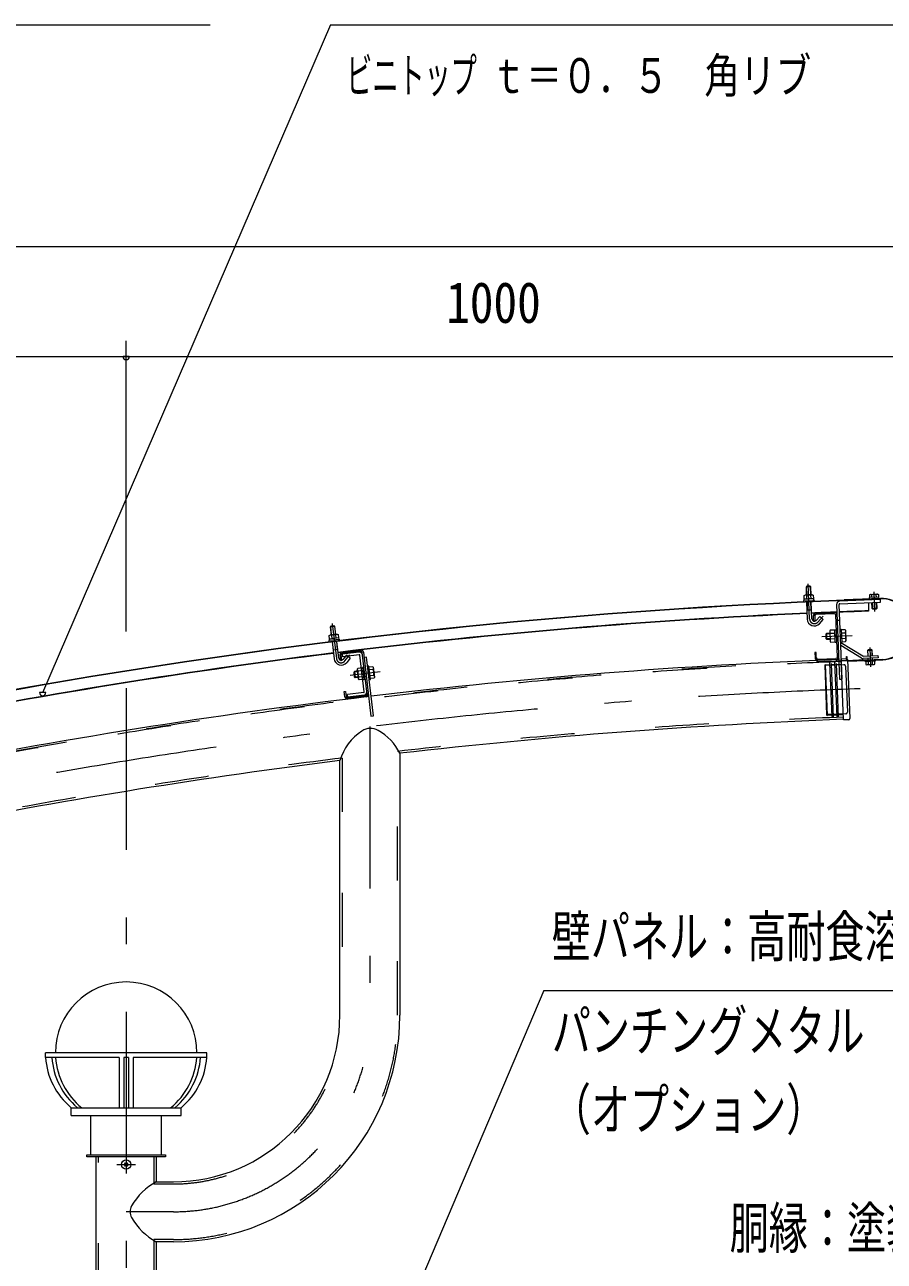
# Model space of a CAD drawing. Units: millimetres, scale not verified. Extents: x -37128 to 37128, y -14700 to 14700.
# Drawn here: x 30001 to 33828, y 5617 to 11123 of the extents above; entities that cross this region are included whole.
import ezdxf
from ezdxf.enums import TextEntityAlignment as Align

# ---------------------------------------------------------------- set-up
doc = ezdxf.new("R2010")
doc.units = ezdxf.units.MM
doc.header["$LTSCALE"] = 60
doc.linetypes.add('USER2', pattern=[10, 4, -6])
doc.linetypes.add('USER3', pattern=[24, 12, -5, 2, -5])
for name, color, linetype, lineweight in [('0-0_0', 7, 'Continuous', 18), ('0-6_2-0BOLD', 7, 'Continuous', 18), ('0-7_2-1HIDDEN', 3, 'USER2', 18), ('0-8_2-2CENTER', 3, 'USER3', 18), ('0-9_2-4THIN', 4, 'Continuous', 18), ('0-A_2-5DIM', 3, 'Continuous', 18)]:
    doc.layers.add(name, color=color, linetype=linetype, lineweight=lineweight)
doc.styles.add('ＭＳ ゴシック', font='')
doc.styles.get('ＭＳ ゴシック').set_extended_font_data('MS Gothic')

# ---------------------------------------------------------------- blocks, each defined once
blk = doc.blocks.new('ledl')
at = {"layer": '0-0_0'}
for p, q in [((14388.17, 13926.97), (14183.17, 13926.97)), ((14183.17, 13920.97), (14183.17, 13926.97)), ((14276.67, 13920.97), (14183.17, 13920.97)), ((14276.67, 13920.97), (14276.67, 13856.97)), ((14288.67, 13920.97), (14282.67, 13920.97)), ((14282.67, 13920.97), (14282.67, 13856.97)), ((14288.67, 13920.97), (14288.67, 13856.97)), ((14388.17, 13920.97), (14294.67, 13920.97)), ((14294.67, 13920.97), (14294.67, 13856.97)), ((14388.17, 13920.97), (14388.17, 13926.97)), ((14215.67, 13846.97), (14355.67, 13846.97)), ((14240.67, 13796.97), (14240.67, 13846.97)), ((14330.67, 13796.97), (14330.67, 13846.97)), ((14355.67, 13846.97), (14355.67, 13856.97)), ((14240.67, 13796.97), (14330.67, 13796.97))]:
    blk.add_line(p, q, dxfattribs=at)
blk.add_lwpolyline([(14215.67, 13846.97), (14215.67, 13856.97), (14355.67, 13856.97)], dxfattribs=at)
for start, end in [(0, 180), (183.82255, 231.05756), (308.94244, 356.17745)]:
    blk.add_arc((14285.67, 13926.97), 90, start, end, dxfattribs=at)
for centre, major_axis, start_param, end_param in [((14285.67, 13926.97), (102.47, 6.5), 3.1362923, 3.9034857), ((14293.67, 13926.97), (102.47, 6.5), 3.1362923, 3.9034857), ((14277.67, 13926.97), (-102.47, 6.5), 2.3796996, 3.146893), ((14285.67, 13926.97), (-102.47, 6.5), 2.3796996, 3.146893)]:
    blk.add_ellipse(centre, major_axis=major_axis, ratio=0.92312, start_param=start_param, end_param=end_param, dxfattribs=at)

msp = doc.modelspace()

# ---------------------------------------------------------------- linework, layer by layer
at = {"layer": '0-6_2-0BOLD'}
for p, q in [((33500.91, 8619.76), (33479.93, 8618.94)), ((33481.76, 8582.26), (33482.37, 8566.49)), ((33482.53, 8552.14), (33485.49, 8476.35)), ((33502.56, 8567.28), (33501.95, 8583.05)), ((33506.47, 8477.16), (33503.52, 8552.96)), ((33640.18, 8209.77), (33627.24, 8542.02)), ((33650.34, 8560.45), (33811.21, 8566.72)), ((33757.08, 8564.21), (33757.19, 8561.09)), ((33757.56, 8549.9), (33758.85, 8511.74)), ((33762.36, 8584.46), (33762.84, 8572.19)), ((33772.85, 8572.58), (33772.37, 8584.85)), ((33772.88, 8561.71), (33772.74, 8565.22)), ((33774.36, 8523.6), (33773.32, 8550.51)), ((33793.04, 8573.37), (33792.57, 8585.64)), ((33793.73, 8566.04), (33793.86, 8562.52)), ((33805.03, 8568.23), (33804.81, 8573.83)), ((33483.89, 8517.17), (33504.88, 8517.98)), ((33518.52, 8491.55), (33519.45, 8467.76)), ((33523.68, 8502.95), (33606.22, 8506.17)), ((33606.43, 8500.58), (33523.9, 8497.36)), ((33619.55, 8307.74), (33612.25, 8495.2)), ((31382.67, 8443.67), (31361.82, 8441.18)), ((33618.77, 8471.63), (33629.96, 8472.07)), ((33631.53, 8431.85), (33637.13, 8432.07)), ((33637.13, 8432.07), (33639.44, 8372.61)), ((31366.55, 8404.77), (31368.42, 8389.1)), ((31369.72, 8374.8), (31378.69, 8299.48)), ((31388.48, 8391.49), (31386.62, 8407.16)), ((31399.54, 8301.97), (31390.57, 8377.29)), ((33588.09, 8413.52), (33608.4, 8414.31)), ((33609.42, 8388.08), (33589.11, 8387.29)), ((33608.63, 8408.19), (33615.9, 8401.47)), ((33616.17, 8394.47), (33608.91, 8401.19)), ((33609.96, 8374.27), (33616.95, 8374.54)), ((33639.44, 8372.61), (33633.85, 8372.4)), ((33635.1, 8372.36), (33732.74, 8312.62)), ((33637.77, 8415.46), (33654.58, 8416.11)), ((33655.61, 8389.88), (33638.8, 8389.23)), ((31373.86, 8340.05), (31394.71, 8342.53)), ((31413.23, 8293.63), (31410.41, 8317.26)), ((31414.65, 8329.04), (31496.67, 8338.81)), ((31497.33, 8333.25), (31415.31, 8323.48)), ((31489.36, 8329.13), (31416.38, 8320.44)), ((31417.7, 8309.31), (31416.38, 8320.44)), ((31490.69, 8318.01), (31417.7, 8309.31)), ((31513.25, 8152.21), (31493.8, 8315.56)), ((31525.74, 8142.07), (31503.55, 8328.35)), ((31509.12, 8329.02), (31542.97, 8044.73)), ((33726.89, 8303.07), (33634.34, 8359.69)), ((31449.88, 8302.98), (31434.72, 8283.72)), ((31511.46, 8261.98), (31504.51, 8261.14)), ((33531.64, 8298.71), (33614.18, 8301.92)), ((33614.39, 8296.33), (33531.86, 8293.11)), ((33664.83, 8296.01), (33674.95, 8033.7)), ((33821.71, 8297.43), (33667.82, 8291.43)), ((33667.89, 8289.68), (33821.78, 8295.68)), ((33754.99, 8301.81), (33755.26, 8294.84)), ((33755.94, 8287.51), (33756.42, 8275.23)), ((33776.24, 8295.65), (33775.97, 8302.63)), ((33776.61, 8276.02), (33776.13, 8288.29)), ((33787.68, 8294.35), (33787.9, 8288.76)), ((31506.14, 8247.42), (31485.96, 8245.01)), ((31489.07, 8218.95), (31509.25, 8221.35)), ((31514.65, 8235.21), (31506.87, 8241.34)), ((31515.48, 8228.26), (31507.7, 8234.38)), ((31534.85, 8207.66), (31540.41, 8208.32)), ((31552.04, 8252.88), (31535.34, 8250.89)), ((31538.44, 8224.83), (31555.15, 8226.82)), ((31510.81, 8149.1), (31437.82, 8140.41)), ((31439.15, 8129.29), (31437.82, 8140.41)), ((31438.82, 8126.08), (31520.84, 8135.85)), ((31512.13, 8137.98), (31439.15, 8129.29)), ((31521.51, 8130.29), (31439.48, 8120.52)), ((31671.48, 7878.98), (31671.49, 6712.9)), ((31404.44, 6712.9), (31404.44, 7846.9)), ((30319.44, 657.9), (30319.44, 6082.9)), ((30449.07, 6049.12), (30445.63, 6052.68)), ((30449.07, 6046.69), (30445.63, 6043.12)), ((30451.75, 6051.79), (30448.18, 6055.23)), ((30451.75, 6044.01), (30448.18, 6040.57)), ((30454.18, 6051.79), (30457.74, 6055.23)), ((30454.18, 6044.01), (30457.74, 6040.57)), ((30456.85, 6049.12), (30460.29, 6052.68)), ((30456.85, 6046.69), (30460.29, 6043.12)), ((30662.96, 5704.38), (30586.49, 5704.38)), ((30586.49, 5704.38), (30586.49, 657.9))]:
    msp.add_line(p, q, dxfattribs=at)
for points in [[(33502.28, 8584.78), (33500.91, 8619.76), (33497.28, 8623.12), (33483.29, 8622.57), (33479.93, 8618.94), (33481.29, 8583.96)], [(33472.36, 8566.11), (33471.74, 8581.88), (33474.65, 8583.71), (33508.92, 8585.04), (33511.96, 8583.44), (33512.58, 8567.67)], [(33616.05, 8541.58), (33628.99, 8209.33), (33640.18, 8209.77)], [(33629.93, 8544.93), (33811.79, 8552.01), (33811.35, 8563.2), (33629.49, 8556.12)], [(33811.15, 8568.47), (33650.27, 8562.2), (33650.34, 8560.45)], [(33804.81, 8573.83), (33761.09, 8572.13), (33761.31, 8566.53)], [(33762.36, 8584.46), (33765.27, 8586.3), (33799.54, 8587.63), (33802.58, 8586.03), (33803.06, 8573.76)], [(33794.3, 8551.33), (33795.35, 8524.42), (33791.99, 8520.79), (33778, 8520.24), (33774.36, 8523.6), (33795.35, 8524.42)], [(33519.45, 8467.76), (33513.85, 8467.55), (33512.93, 8491.33)], [(33540.09, 8456.18), (33556.73, 8474.17), (33541.31, 8488.43), (33524.67, 8470.45)], [(31386.81, 8408.91), (31382.67, 8443.67), (31378.78, 8446.73), (31364.88, 8445.07), (31361.82, 8441.18), (31365.96, 8406.43)], [(33607.88, 8427.43), (33587.58, 8426.63), (33585.32, 8422.34), (33587.03, 8378.28), (33589.62, 8374.17), (33609.93, 8374.96)], [(33609.96, 8374.27), (33607.86, 8428.13), (33614.85, 8428.4)], [(33639.31, 8376.11), (33656.12, 8376.77), (33658.38, 8381.06), (33656.66, 8425.12), (33654.07, 8429.22), (33637.26, 8428.57)], [(31358.47, 8387.91), (31356.6, 8403.59), (31359.35, 8405.64), (31393.41, 8409.7), (31396.57, 8408.34), (31398.44, 8392.67)], [(33571.99, 8413.77), (33567.96, 8409.41), (33568.72, 8389.82), (33573.08, 8385.79)], [(33586.72, 8386.32), (33573.08, 8385.79), (33571.99, 8413.77), (33585.63, 8414.3)], [(31404.85, 8316.6), (31407.67, 8292.96), (31413.23, 8293.63)], [(31449.88, 8302.98), (31433.37, 8315.97), (31418.22, 8296.72)], [(33525.83, 8304.09), (33524.9, 8327.87), (33519.3, 8327.65), (33520.23, 8303.87)], [(33734.31, 8312.21), (33800.02, 8314.77), (33800.45, 8303.58), (33734.74, 8301.02)], [(33775.54, 8313.82), (33774.62, 8337.27), (33770.99, 8340.63), (33757, 8340.09), (33753.64, 8336.46)], [(33774.62, 8337.27), (33753.64, 8336.46), (33754.55, 8313)], [(31487.71, 8209.8), (31482.5, 8253.59), (31484.41, 8258.05), (31504.59, 8260.45)], [(31504.51, 8261.14), (31510.88, 8207.62), (31517.83, 8208.45)], [(31542.98, 8044.73), (31554.1, 8046.05), (31523.05, 8306.71), (31511.93, 8305.38)], [(31540.41, 8208.32), (31533.37, 8267.4), (31527.81, 8266.74)], [(31533.79, 8263.93), (31550.49, 8265.91), (31553.4, 8262.03), (31558.61, 8218.24), (31556.7, 8213.79), (31540, 8211.8)], [(33669.9, 8028.25), (33647.17, 8027.37), (33636.65, 8300.18), (33659.39, 8301.05)], [(33660.62, 8296.4), (33660.08, 8310.39), (33661.83, 8310.46), (33662.38, 8296.47)], [(33787.9, 8288.76), (33744.18, 8287.05), (33743.96, 8292.65)], [(33745.93, 8287.12), (33746.41, 8274.85), (33749.45, 8273.24)], [(33749.45, 8273.24), (33783.72, 8274.58), (33786.63, 8276.41), (33786.15, 8288.69)], [(31469.9, 8243.98), (31466.22, 8239.32), (31468.54, 8219.85), (31473.21, 8216.18), (31486.76, 8217.79)], [(31483.45, 8245.59), (31469.9, 8243.98), (31473.21, 8216.18)], [(31510.8, 8208.32), (31490.62, 8205.91), (31487.71, 8209.8)], [(31427.04, 8130.32), (31424.23, 8153.95), (31429.79, 8154.61), (31432.6, 8130.98)], [(30586.49, 6082.9), (30586.49, 5971.43), (30662.96, 5971.43)]]:
    msp.add_lwpolyline(points, dxfattribs=at)
for points in [[(33514.32, 8567.74), (33470.61, 8566.04), (33470.83, 8560.44), (33514.54, 8562.14)], [(31400.17, 8392.88), (31356.73, 8387.71), (31357.39, 8382.15), (31400.84, 8387.32)], [(30277.96, 6082.9), (30277.96, 6090.95), (30627.96, 6090.95), (30627.96, 6082.9)]]:
    msp.add_lwpolyline(points, close=True, dxfattribs=at)
msp.add_circle((30452.96, 6047.9), 20.65, dxfattribs=at)
for centre, radius, start, end in [((34652.96, -18066.75), 26646.03, 91.92674, 106.44423), ((34652.96, -18066.75), 26644.27, 91.92674, 106.44423), ((33471.84, 8556.98), 3.5, 92.23167, 272.23166), ((33477, 8575.62), 8.17, 54.38918, 92.23167), ((33492.98, 8553.82), 30.57, 72.93558, 111.52777), ((33507.21, 8576.8), 8.17, 92.23167, 130.07417), ((33513.8, 8558.61), 3.5, 272.23167, 92.23167), ((33630.04, 8542.12), 14, 92.23167, 182.23166), ((33630.04, 8542.12), 2.8, 92.23167, 182.23166), ((33767.62, 8578.22), 8.17, 54.38918, 92.23167), ((33783.59, 8556.41), 30.57, 72.93558, 111.52777), ((33797.83, 8579.39), 8.17, 92.23167, 130.07417), ((33816.46, 8432.07), 136.5, 272.23167, 92.23167), ((33816.46, 8432.07), 134.75, 272.23167, 92.23167), ((34652.96, -18066.75), 26595.27, 92.5182, 97.03343), ((34652.96, -18066.75), 26593.53, 92.51822, 97.03345), ((34652.96, -18066.75), 26595.27, 92.23167, 92.47296), ((34652.96, -18066.75), 26593.53, 92.23167, 92.47298), ((33524.12, 8491.76), 11.2, 92.23167, 182.23166), ((33524.12, 8491.76), 5.6, 92.23167, 182.23166), ((33606.65, 8494.98), 11.2, 2.23167, 92.23167), ((33606.65, 8494.98), 5.6, 2.23167, 92.23167), ((34652.96, -18066.75), 26595.27, 91.92674, 92.20755), ((34652.96, -18066.75), 26593.53, 91.92674, 92.20755), ((33516.96, 8477.57), 31.5, 182.23167, 317.23167), ((33516.96, 8477.57), 10.5, 182.23167, 317.23167), ((31358.67, 8378.77), 3.5, 96.79214, 276.79213), ((31362.34, 8397.77), 8.17, 58.94965, 96.79214), ((31380, 8377.31), 30.57, 77.49605, 116.08823), ((31392.36, 8401.35), 8.17, 96.79214, 134.63463), ((31400.38, 8383.74), 3.5, 276.79214, 96.79214), ((33595.49, 8420.38), 10.09, 182.23167, 222.79053), ((33622.88, 8401.74), 36.73, 161.29674, 203.1666), ((33597.03, 8381.03), 10.09, 141.67282, 182.23166), ((33636.56, 8374.74), 2.8, 182.23167, 238.54161), ((33646.67, 8422.37), 10.09, 321.67282, 2.23167), ((33620.82, 8401.66), 36.73, 341.29674, 23.16661), ((33648.2, 8383.02), 10.09, 2.23167, 42.79053), ((34652.96, -18066.75), 26595.27, 97.07867, 101.59389), ((34652.96, -18066.75), 26593.53, 97.07869, 101.5939), ((31415.97, 8317.92), 11.2, 96.79214, 186.79213), ((31415.97, 8317.92), 5.6, 96.79214, 186.79213), ((31491.02, 8315.23), 14, 6.79205, 96.79238), ((31491.02, 8315.23), 2.8, 6.79205, 96.79238), ((31497.99, 8327.69), 11.2, 6.79214, 96.79214), ((31497.99, 8327.69), 5.6, 6.79214, 96.79214), ((31409.97, 8303.21), 31.5, 186.79214, 321.79214), ((31409.97, 8303.21), 10.5, 186.79214, 321.79214), ((34652.96, -18066.75), 26383.53, 92.23167, 96.76782), ((31543.66, 8258.49), 10.09, 326.23329, 6.79214), ((33531.42, 8304.31), 11.2, 182.23167, 272.23167), ((33531.42, 8304.31), 5.6, 182.23167, 272.23167), ((33613.96, 8307.52), 5.6, 272.23167, 2.23167), ((33613.96, 8307.52), 11.2, 272.23167, 2.23167), ((33659.59, 8295.8), 5.25, 2.20737, 92.20737), ((33667.62, 8296.68), 7, 182.23167, 272.23167), ((33667.62, 8296.68), 5.25, 182.23167, 272.23167), ((33734.2, 8315.01), 14, 238.54161, 272.23167), ((33734.2, 8315.01), 2.8, 238.54161, 272.23167), ((33751.16, 8281.48), 8.17, 272.23167, 310.07417), ((33765.39, 8304.47), 30.57, 252.93558, 291.52777), ((33781.37, 8282.66), 8.17, 234.38918, 272.23167), ((31492.8, 8252.44), 10.09, 186.79214, 227.35098), ((31521.58, 8236.04), 36.73, 165.85719, 207.72705), ((31497.46, 8213.34), 10.09, 146.23328, 186.79213), ((31519.53, 8235.79), 36.73, 345.85721, 27.72708), ((31548.31, 8219.4), 10.09, 6.79214, 47.351), ((31510.47, 8151.88), 2.8, 276.79238, 6.79205), ((31510.47, 8151.88), 14, 276.79238, 6.79205), ((34652.96, -18066.75), 26383.53, 96.79214, 101.32828), ((31438.16, 8131.64), 11.2, 186.79214, 276.79214), ((31438.16, 8131.64), 5.6, 186.79214, 276.79214), ((31520.18, 8141.41), 5.6, 276.79214, 6.79214), ((31520.18, 8141.41), 11.2, 276.79214, 6.79214), ((31540.99, 7919.9), 70, 60.71679, 123.52468), ((34652.96, -18066.75), 26116.47, 92.20737, 96.55522), ((33669.7, 8033.5), 5.25, 272.20737, 2.20737), ((31636, 7776.48), 242.04, 123.52468, 163.08493), ((31460.33, 7776.08), 234.9, 25.98269, 60.71679), ((34652.96, -18066.75), 26116.47, 97.14531, 105.08748), ((30662.96, 6712.9), 1008.52, 270, 0), ((30662.96, 6712.9), 741.48, 270, 0), ((30452.96, 6047.9), 8.75, 123.11206, 146.88794), ((30452.96, 6047.9), 8.75, 213.11206, 236.88794), ((30447.82, 6047.9), 1.75, 315.99959, 44.00041), ((30452.96, 6053.05), 1.75, 225.99959, 314.00041), ((30452.96, 6042.76), 1.75, 45.99959, 134.00041), ((30458.11, 6047.9), 1.75, 135.99959, 224.00041), ((30452.96, 6047.9), 8.75, 33.11206, 56.88794), ((30452.96, 6047.9), 8.75, 303.11206, 326.88794), ((30720.93, 5725.82), 280, 118.69672, 150.48341), ((30522.96, 5837.9), 52.5, 150.48341, 209.51657), ((30720.93, 5949.98), 280, 209.51657, 241.30327)]:
    msp.add_arc(centre, radius, start, end, dxfattribs=at)
at = {"layer": '0-7_2-1HIDDEN'}
for p, q in [((33648.89, 8273.5), (33563.2, 8270.2)), ((33566.6, 8272.96), (33585.49, 8273.68)), ((33602.61, 8038.41), (33593.08, 8285.67)), ((33593.53, 8273.99), (33607.52, 8274.53)), ((33624.64, 8039.28), (33615.11, 8286.55)), ((33615.56, 8274.84), (33637.6, 8275.69)), ((33656.15, 8266.77), (33664.04, 8062.18)), ((33657.32, 8054.91), (33571.63, 8051.61)), ((33575.23, 8049.12), (33594.11, 8049.85)), ((33602.16, 8050.16), (33616.15, 8050.7)), ((33624.19, 8051.01), (33646.22, 8051.85)), ((31661.69, 6712.9), (31661.69, 7887.72)), ((31414.24, 7858.01), (31414.23, 6711.76)), ((30329.24, 657.9), (30329.24, 6082.9)), ((30662.96, 5714.18), (30576.69, 5714.18)), ((30576.69, 5714.18), (30576.69, 657.9))]:
    msp.add_line(p, q, dxfattribs=at)
msp.add_lwpolyline([(33571.68, 8050.38), (33575.31, 8047.02), (33566.52, 8275.05), (33563.16, 8271.42)], close=True, dxfattribs=at)
for points in [[(33588.14, 8285.47), (33585.16, 8282.25), (33594.44, 8041.28), (33597.76, 8038.21)], [(33610.2, 8286.35), (33607.19, 8283.1), (33616.48, 8042.13), (33619.76, 8039.09)], [(30576.69, 6082.9), (30576.69, 5961.62), (30662.96, 5961.62)]]:
    msp.add_lwpolyline(points, dxfattribs=at)
for centre, radius, start, end in [((34652.96, -18066.75), 26376.53, 91.92674, 106.22441), ((34652.96, -18066.75), 26373.72, 92.20737, 106.1636), ((33649.16, 8266.5), 7, 2.20737, 92.20737), ((34652.96, -18066.75), 26126.28, 92.20737, 96.57439), ((33657.05, 8061.91), 7, 272.20737, 2.20737), ((34652.96, -18066.75), 26126.28, 97.12095, 106.16364), ((30662.96, 6712.9), 998.73, 270, 0), ((30662.96, 6712.9), 751.27, 270, 359.91276)]:
    msp.add_arc(centre, radius, start, end, dxfattribs=at)
at = {"layer": '0-8_2-2CENTER'}
for p, q in [((33495.98, 8476.76), (33489.88, 8633.34)), ((33782, 8597.46), (33785.4, 8510.02)), ((33532.38, 8463.31), (33556.14, 8489.01)), ((31370.59, 8456.33), (31389.12, 8300.72)), ((33550.85, 8398.94), (33685.15, 8404.17)), ((31426.47, 8290.22), (31448.12, 8317.72)), ((33763.59, 8350.85), (33766.99, 8263.42)), ((31450.01, 8227.51), (31583.46, 8243.41)), ((30452.96, 8168.6), (30452.96, -1005.48)), ((31537.96, 7997.77), (31537.96, 6712.9)), ((30411.66, 6047.9), (30494.26, 6047.9)), ((30662.96, 5837.9), (30452.96, 5837.9))]:
    msp.add_line(p, q, dxfattribs=at)
for centre, radius, start, end in [((33516.96, 8477.57), 21, 182.23167, 317.23167), ((31409.97, 8303.21), 21, 186.79214, 321.79214), ((34652.96, -18066.75), 26250, 92.03471, 106.28024), ((30662.96, 6712.9), 875, 270, 0)]:
    msp.add_arc(centre, radius, start, end, dxfattribs=at)
at = {"layer": '0-9_2-4THIN'}
for p, q in [((33483.19, 8584.04), (33481.75, 8620.91)), ((33498.95, 8621.58), (33500.38, 8584.71)), ((33774.64, 8565.3), (33774.78, 8561.77)), ((33775.21, 8550.58), (33776.33, 8521.79)), ((33791.97, 8562.45), (33791.83, 8565.97)), ((33793.53, 8522.45), (33792.41, 8551.26)), ((31367.84, 8406.65), (31363.47, 8443.29)), ((31380.56, 8445.32), (31384.93, 8408.69)), ((31375.74, 8340.27), (31371.6, 8375.02)), ((33569.71, 8411.31), (33585.72, 8411.93)), ((33586.63, 8388.69), (33570.62, 8388.06)), ((31375.74, 8340.27), (31374.25, 8336.79)), ((33756.45, 8313.08), (33755.46, 8338.42)), ((33772.65, 8339.1), (33773.64, 8313.75)), ((33757.15, 8294.91), (33756.88, 8301.88)), ((33774.08, 8302.55), (33774.35, 8295.58)), ((31467.83, 8241.35), (31483.73, 8243.24)), ((31486.48, 8220.14), (31470.58, 8218.25))]:
    msp.add_line(p, q, dxfattribs=at)
for points in [[(33484.43, 8552.21), (33485.79, 8517.24), (33484.02, 8513.89)], [(33505.01, 8514.71), (33502.99, 8517.91), (33501.63, 8552.88)], [(31388.69, 8377.06), (31392.83, 8342.3), (31395.1, 8339.27)]]:
    msp.add_lwpolyline(points, dxfattribs=at)
at = {"layer": '0-A_2-5DIM'}
for p, q in [((31362.96, 11122.9), (30080.86, 8148.92)), ((31362.96, 11122.9), (35002.96, 11122.9)), ((26952.97, 10135.9), (33952.98, 10135.9)), ((30452.97, 8420.9), (30452.97, 9715.9)), ((27652.94, 9645.9), (30452.97, 9645.9)), ((30466.97, 9645.9), (30438.97, 9645.9)), ((30452.97, 9645.9), (33952.98, 9645.9)), ((30095.08, 8149.56), (30067.08, 8149.56)), ((32312.92, 6822.99), (31228.33, 4270.9)), ((32312.92, 6822.99), (35497.92, 6822.99))]:
    msp.add_line(p, q, dxfattribs=at)
msp.add_lwpolyline([(27059.12, 7127.9), (28272.58, 11122.9), (30827.59, 11122.9)], dxfattribs=at)
for centre in [(30452.97, 9645.9), (30081.08, 8149.56)]:
    msp.add_arc(centre, 14, 180, 0, dxfattribs=at)

# ---------------------------------------------------------------- block references
at = {"layer": '0-0_0', "xscale": 3.5, "yscale": 3.5}
msp.add_blockref('ledl', (-19546.88, -42198.45), dxfattribs=at)

# ---------------------------------------------------------------- texts
at = {"layer": '0-A_2-5DIM', "color": 7, "style": 'ＭＳ ゴシック'}
for s, height, width, p in [('ビニトップ ', 155, 0.55, (31432.96, 10772.9)), ('ｔ＝０．５\u3000角リブ', 155, 0.75, (32075.94, 10772.9)), ('1000', 182.3, 0.85, (31877.47, 9740.77)), ('壁パネル：高耐食溶融めっき鋼板', 182.3, 0.7, (32347.92, 6917.86)), ('パンチングメタル\u3000ｔ＝１．６', 182.3, 0.7, (32347.92, 6497.86)), ('（オプション）', 182.3, 0.7, (32347.92, 6147.86)), ('胴縁：塗装溶融亜鉛めっき鋼板', 182.3, 0.7, (33140.2, 5620.19))]:
    msp.add_text(s, height=height, dxfattribs=dict(at, width=width)).set_placement(p, align=Align.BOTTOM_LEFT)

doc.saveas('drawing.dxf')
